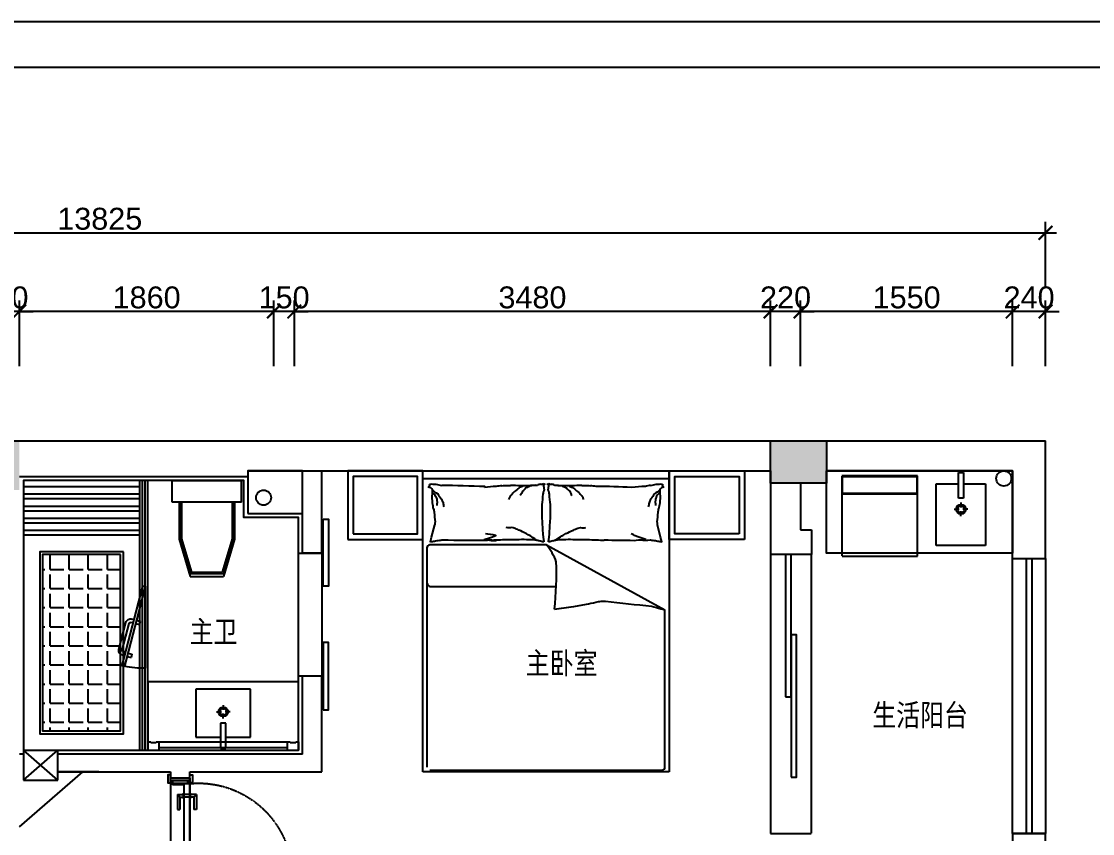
# Model space of a CAD drawing. Header units: millimetres. Extents: x 148889 to 229003, y -70503 to 111106.
# Drawn here: x 207548 to 215377, y 3238 to 9174 of the extents above; entities that cross this region are included whole.
import ezdxf
from ezdxf.lldxf.tags import DXFTag

# ---------------------------------------------------------------- set-up
doc = ezdxf.new("R2010")
doc.units = ezdxf.units.MM
doc.header["$PDMODE"] = 3
doc.linetypes.add('DASHED2', pattern=[0.375, 0.25, -0.125])
doc.linetypes.add('HIDDEN', pattern=[0.375, 0.25, -0.125])
for name, color, linetype in [('8', 8, 'Continuous'), ('C-门套', 16, 'Continuous'), ('F-地坪3(地台)', 6, 'Continuous'), ('P-原墙线', 7, 'Continuous'), ('P-固定家具2(不到顶)', 2, 'Continuous'), ('P-外部尺寸', 44, 'Continuous'), ('P-完成面', 1, 'Continuous'), ('P-文字', 3, 'Continuous'), ('P-新墙线', 4, 'Continuous'), ('P-洁具', 3, 'Continuous'), ('P-活动家具', 3, 'Continuous'), ('P-窗', 3, 'Continuous'), ('P-门', 1, 'Continuous'), ('P-门套', 1, 'Continuous'), ('大墨图框', 4, 'Continuous')]:
    doc.layers.add(name, color=color, linetype=linetype)
doc.styles.add('Arial', font='arial.ttf')
doc.styles.add('H1', font='SimSun.ttf')
tags = doc.linetypes.add('ACAD_ISO03W100', pattern=[30, 12, -18]).pattern_tags.tags
tags[6:7] = [DXFTag(74, 4), DXFTag(75, 0), DXFTag(340, '0'), DXFTag(46, 1.0), DXFTag(50, 0.0), DXFTag(44, 0.0), DXFTag(45, 0.0)]
tags[4:5] = [DXFTag(74, 4), DXFTag(75, 0), DXFTag(340, '0'), DXFTag(46, 1.0), DXFTag(50, 0.0), DXFTag(44, 0.0), DXFTag(45, 0.0)]
doc.dimstyles.new('1比80', dxfattribs={"dimscale": 80, "dimtxt": 2, "dimasz": 1.25, "dimexe": 1, "dimexo": 1, "dimgap": 0.25, "dimtad": 1, "dimdec": 0, "dimrnd": 0.005, "dimzin": 0, "dimdsep": 46, "dimtxsty": 'Arial', "dimblk": 'ARCHTICK', "dimcen": 0.125, "dimdle": 1, "dimclrd": 44, "dimclre": 44, "dimclrt": 50, "dimadec": 0, "dimazin": 0, "dimtfac": 1, "dimtdec": 0, "dimtix": 1, "dimtmove": 2, "dimatfit": 3, "dimldrblk": 'DOT', "dimfxl": 5, "dimfxlon": 1, "dimtvp": 1, "dimtolj": 1, "dimtzin": 0, "dimarcsym": 0})

# ---------------------------------------------------------------- blocks, each defined once
blk = doc.blocks.new('_ArchTick')
at = {"color": 0, "linetype": 'ByBlock', "const_width": 0.15}
blk.add_lwpolyline([(-0.5, -0.5), (0.5, 0.5)], dxfattribs=at)
blk = doc.blocks.new('*D188')
at = {"layer": 'Defpoints', "color": 0}
for p in [(213839.7, 5888.4), (216708.2, 5888.4), (213023, 2508.4)]:
    blk.add_point(p, dxfattribs=at)
at = {"layer": 'P-外部尺寸', "color": 44, "lineweight": -2}
for p, q in [((216708.2, 2428.4), (216708.2, 5968.4)), ((216308.2, 5888.4), (216788.2, 5888.4)), ((216308.2, 2508.4), (216788.2, 2508.4))]:
    blk.add_line(p, q, dxfattribs=at)
at = {"layer": 'P-外部尺寸', "color": 44, "lineweight": -2, "xscale": 100, "yscale": 100, "zscale": 100}
for p, rotation in [((216708.2, 5888.4), 90), ((216708.2, 2508.4), 270)]:
    blk.add_blockref('_ArchTick', p, dxfattribs=dict(at, rotation=rotation))
at = {"layer": 'P-外部尺寸', "color": 50, "insert": (216606.5, 4198.4), "char_height": 160, "attachment_point": 5, "rotation": 90, "style": 'Arial'}
blk.add_mtext('\\A1;3380', dxfattribs=at)
blk = doc.blocks.new('_Dot')
at = {"color": 0, "linetype": 'ByBlock', "lineweight": -2}
blk.add_line((-0.5, 0), (-1, 0), dxfattribs=at)
at = {"color": 0, "linetype": 'ByBlock', "const_width": 0.5}
blk.add_lwpolyline([(-0.25, 0, 1), (0.25, 0, 1)], format="xyb", close=True, dxfattribs=at)
blk = doc.blocks.new('*D189')
at = {"layer": 'Defpoints', "color": 0}
for p in [(213839.7, 6108.4), (216708.2, 6108.4), (213839.7, 5888.4)]:
    blk.add_point(p, dxfattribs=at)
at = {"layer": 'P-外部尺寸', "color": 44, "lineweight": -2}
for p, q in [((216708.2, 6108.4), (216708.2, 6208.4)), ((216308.2, 6108.4), (216788.2, 6108.4)), ((216708.2, 5888.4), (216708.2, 6108.4)), ((216308.2, 5888.4), (216788.2, 5888.4)), ((216708.2, 5888.4), (216708.2, 5788.4))]:
    blk.add_line(p, q, dxfattribs=at)
at = {"layer": 'P-外部尺寸', "color": 44, "lineweight": -2, "xscale": 100, "yscale": 100, "zscale": 100}
for p, rotation in [((216708.2, 6108.4), 270), ((216708.2, 5888.4), 90)]:
    blk.add_blockref('_ArchTick', p, dxfattribs=dict(at, rotation=rotation))
at = {"layer": 'P-外部尺寸', "color": 50, "insert": (216606.5, 5998.4), "char_height": 160, "attachment_point": 5, "rotation": 90, "style": 'Arial'}
blk.add_mtext('\\A1;220', dxfattribs=at)
blk = doc.blocks.new('*D191')
at = {"layer": 'Defpoints', "color": 0}
for p in [(214793, 7053.9), (215033, 5982), (214793, 5888.4)]:
    blk.add_point(p, dxfattribs=at)
at = {"layer": 'P-外部尺寸', "color": 44, "lineweight": -2}
for p, q in [((214793, 6653.9), (214793, 7133.9)), ((215033, 6653.9), (215033, 7133.9)), ((214793, 7053.9), (214693, 7053.9)), ((215033, 7053.9), (214793, 7053.9)), ((215033, 7053.9), (215133, 7053.9))]:
    blk.add_line(p, q, dxfattribs=at)
at = {"layer": 'P-外部尺寸', "color": 44, "lineweight": -2, "xscale": 100, "yscale": 100, "zscale": 100}
blk.add_blockref('_ArchTick', (214793, 7053.9), dxfattribs=at)
at = {"layer": 'P-外部尺寸', "color": 44, "lineweight": -2, "xscale": 100, "yscale": 100, "zscale": 100, "rotation": 180}
blk.add_blockref('_ArchTick', (215033, 7053.9), dxfattribs=at)
at = {"layer": 'P-外部尺寸', "color": 50, "insert": (214913, 7155.6), "char_height": 160, "attachment_point": 5, "style": 'Arial'}
blk.add_mtext('\\A1;240', dxfattribs=at)
blk = doc.blocks.new('*D192')
at = {"layer": 'Defpoints', "color": 0}
for p in [(213243, 7053.9), (214793, 5888.4), (213243, 5628.4)]:
    blk.add_point(p, dxfattribs=at)
at = {"layer": 'P-外部尺寸', "color": 44, "lineweight": -2}
for p, q in [((213243, 6653.9), (213243, 7133.9)), ((214793, 6653.9), (214793, 7133.9)), ((214873, 7053.9), (213163, 7053.9))]:
    blk.add_line(p, q, dxfattribs=at)
at = {"layer": 'P-外部尺寸', "color": 44, "lineweight": -2, "xscale": 100, "yscale": 100, "zscale": 100, "rotation": 180}
blk.add_blockref('_ArchTick', (213243, 7053.9), dxfattribs=at)
at = {"layer": 'P-外部尺寸', "color": 44, "lineweight": -2, "xscale": 100, "yscale": 100, "zscale": 100}
blk.add_blockref('_ArchTick', (214793, 7053.9), dxfattribs=at)
at = {"layer": 'P-外部尺寸', "color": 50, "insert": (214018, 7155.6), "char_height": 160, "attachment_point": 5, "style": 'Arial'}
blk.add_mtext('\\A1;1550', dxfattribs=at)
blk = doc.blocks.new('*D193')
at = {"layer": 'Defpoints', "color": 0}
for p in [(213023, 7053.9), (213023, 5583.4), (213243, 5628.4)]:
    blk.add_point(p, dxfattribs=at)
at = {"layer": 'P-外部尺寸', "color": 44, "lineweight": -2}
for p, q in [((213023, 6653.9), (213023, 7133.9)), ((213243, 6653.9), (213243, 7133.9)), ((213023, 7053.9), (212923, 7053.9)), ((213243, 7053.9), (213023, 7053.9)), ((213243, 7053.9), (213343, 7053.9))]:
    blk.add_line(p, q, dxfattribs=at)
at = {"layer": 'P-外部尺寸', "color": 44, "lineweight": -2, "xscale": 100, "yscale": 100, "zscale": 100}
blk.add_blockref('_ArchTick', (213023, 7053.9), dxfattribs=at)
at = {"layer": 'P-外部尺寸', "color": 44, "lineweight": -2, "xscale": 100, "yscale": 100, "zscale": 100, "rotation": 180}
blk.add_blockref('_ArchTick', (213243, 7053.9), dxfattribs=at)
at = {"layer": 'P-外部尺寸', "color": 50, "insert": (213133, 7155.6), "char_height": 160, "attachment_point": 5, "style": 'Arial'}
blk.add_mtext('\\A1;220', dxfattribs=at)
blk = doc.blocks.new('*D194')
at = {"layer": 'Defpoints', "color": 0}
for p in [(207293, 7053.9), (207293, 6108.4), (207533, 6108.4)]:
    blk.add_point(p, dxfattribs=at)
at = {"layer": 'P-外部尺寸', "color": 44, "lineweight": -2}
for p, q in [((207293, 6653.9), (207293, 7133.9)), ((207533, 6653.9), (207533, 7133.9)), ((207293, 7053.9), (207193, 7053.9)), ((207533, 7053.9), (207293, 7053.9)), ((207533, 7053.9), (207633, 7053.9))]:
    blk.add_line(p, q, dxfattribs=at)
at = {"layer": 'P-外部尺寸', "color": 44, "lineweight": -2, "xscale": 100, "yscale": 100, "zscale": 100}
blk.add_blockref('_ArchTick', (207293, 7053.9), dxfattribs=at)
at = {"layer": 'P-外部尺寸', "color": 44, "lineweight": -2, "xscale": 100, "yscale": 100, "zscale": 100, "rotation": 180}
blk.add_blockref('_ArchTick', (207533, 7053.9), dxfattribs=at)
at = {"layer": 'P-外部尺寸', "color": 50, "insert": (207413, 7155.6), "char_height": 160, "attachment_point": 5, "style": 'Arial'}
blk.add_mtext('\\A1;240', dxfattribs=at)
blk = doc.blocks.new('*D207')
at = {"layer": 'Defpoints', "color": 0}
for p in [(215033, 7628.7), (201208, 6653.9), (215033, 6653.9)]:
    blk.add_point(p, dxfattribs=at)
at = {"layer": 'P-外部尺寸', "color": 44, "lineweight": -2}
for p, q in [((201208, 7228.7), (201208, 7708.7)), ((215033, 7228.7), (215033, 7708.7)), ((201128, 7628.7), (215113, 7628.7))]:
    blk.add_line(p, q, dxfattribs=at)
at = {"layer": 'P-外部尺寸', "color": 44, "lineweight": -2, "xscale": 100, "yscale": 100, "zscale": 100, "rotation": 180}
blk.add_blockref('_ArchTick', (201208, 7628.7), dxfattribs=at)
at = {"layer": 'P-外部尺寸', "color": 44, "lineweight": -2, "xscale": 100, "yscale": 100, "zscale": 100}
blk.add_blockref('_ArchTick', (215033, 7628.7), dxfattribs=at)
at = {"layer": 'P-外部尺寸', "color": 50, "insert": (208120.5, 7730.5), "char_height": 160, "attachment_point": 5, "style": 'Arial'}
blk.add_mtext('\\A1;13825', dxfattribs=at)
blk = doc.blocks.new('*D208')
at = {"layer": 'Defpoints', "color": 0}
for p in [(209543, 7053.9), (209543, 5888.4), (213023, 5583.4)]:
    blk.add_point(p, dxfattribs=at)
at = {"layer": 'P-外部尺寸', "color": 44, "lineweight": -2}
for p, q in [((209543, 6653.9), (209543, 7133.9)), ((213023, 6653.9), (213023, 7133.9)), ((213103, 7053.9), (209463, 7053.9))]:
    blk.add_line(p, q, dxfattribs=at)
at = {"layer": 'P-外部尺寸', "color": 44, "lineweight": -2, "xscale": 100, "yscale": 100, "zscale": 100, "rotation": 180}
blk.add_blockref('_ArchTick', (209543, 7053.9), dxfattribs=at)
at = {"layer": 'P-外部尺寸', "color": 44, "lineweight": -2, "xscale": 100, "yscale": 100, "zscale": 100}
blk.add_blockref('_ArchTick', (213023, 7053.9), dxfattribs=at)
at = {"layer": 'P-外部尺寸', "color": 50, "insert": (211283, 7155.7), "char_height": 160, "attachment_point": 5, "style": 'Arial'}
blk.add_mtext('\\A1;3480', dxfattribs=at)
blk = doc.blocks.new('*D209')
at = {"layer": 'Defpoints', "color": 0}
for p in [(209393, 7053.9), (209543, 5888.4), (209393, 5848.4)]:
    blk.add_point(p, dxfattribs=at)
at = {"layer": 'P-外部尺寸', "color": 44, "lineweight": -2}
for p, q in [((209393, 6653.9), (209393, 7133.9)), ((209543, 6653.9), (209543, 7133.9)), ((209393, 7053.9), (209293, 7053.9)), ((209543, 7053.9), (209393, 7053.9)), ((209543, 7053.9), (209643, 7053.9))]:
    blk.add_line(p, q, dxfattribs=at)
at = {"layer": 'P-外部尺寸', "color": 44, "lineweight": -2, "xscale": 100, "yscale": 100, "zscale": 100}
blk.add_blockref('_ArchTick', (209393, 7053.9), dxfattribs=at)
at = {"layer": 'P-外部尺寸', "color": 44, "lineweight": -2, "xscale": 100, "yscale": 100, "zscale": 100, "rotation": 180}
blk.add_blockref('_ArchTick', (209543, 7053.9), dxfattribs=at)
at = {"layer": 'P-外部尺寸', "color": 50, "insert": (209468, 7155.6), "char_height": 160, "attachment_point": 5, "style": 'Arial'}
blk.add_mtext('\\A1;150', dxfattribs=at)
blk = doc.blocks.new('*D210')
at = {"layer": 'Defpoints', "color": 0}
for p in [(207533, 7053.9), (207533, 6108.4), (209393, 5848.4)]:
    blk.add_point(p, dxfattribs=at)
at = {"layer": 'P-外部尺寸', "color": 44, "lineweight": -2}
for p, q in [((207533, 6653.9), (207533, 7133.9)), ((209393, 6653.9), (209393, 7133.9)), ((209473, 7053.9), (207453, 7053.9))]:
    blk.add_line(p, q, dxfattribs=at)
at = {"layer": 'P-外部尺寸', "color": 44, "lineweight": -2, "xscale": 100, "yscale": 100, "zscale": 100, "rotation": 180}
blk.add_blockref('_ArchTick', (207533, 7053.9), dxfattribs=at)
at = {"layer": 'P-外部尺寸', "color": 44, "lineweight": -2, "xscale": 100, "yscale": 100, "zscale": 100}
blk.add_blockref('_ArchTick', (209393, 7053.9), dxfattribs=at)
at = {"layer": 'P-外部尺寸', "color": 50, "insert": (208463, 7155.6), "char_height": 160, "attachment_point": 5, "style": 'Arial'}
blk.add_mtext('\\A1;1860', dxfattribs=at)
blk = doc.blocks.new('A$C224B1EEF')
at = {"color": 252}
for p, q in [((59.8, 427.4), (134.4, 679.4)), ((68.5, 426.1), (140.9, 670.6)), ((373, 679.4), (134.4, 679.4)), ((366.5, 670.6), (140.9, 670.6)), ((438.8, 426.1), (366.5, 670.6)), ((447.5, 427.4), (373, 679.4)), ((59.8, 160), (59.8, 427.4)), ((68.5, 160), (68.5, 426.1)), ((438.8, 160), (438.8, 426.1)), ((447.5, 160), (447.5, 427.4))]:
    blk.add_line(p, q, dxfattribs=at)
at = {"layer": '8'}
for p, q in [((0, 160), (507.4, 160)), ((0, 160), (0, 1)), ((0, 160), (0, 1)), ((507.4, 160), (507.4, 1)), ((507.4, 160), (507.4, 1)), ((507.4, 1), (0, 1))]:
    blk.add_line(p, q, dxfattribs=at)
at = {"layer": 'P-固定家具2(不到顶)', "color": 3}
for p, q in [((51.1, 428.7), (131.7, 701.1)), ((375.6, 701.1), (131.7, 701.1)), ((456.2, 428.7), (375.6, 701.1)), ((51.1, 160), (51.1, 428.7)), ((456.2, 160), (456.2, 428.7))]:
    blk.add_line(p, q, dxfattribs=at)
blk = doc.blocks.new('A$C3EAE0F3F')
at = {"layer": 'P-门', "color": 252}
for p, q in [((73.6, 70, 0), (73.6, 100, 0)), ((98.6, 100, 0), (73.6, 100, 0)), ((98.6, 70, 0), (98.6, 100, 0)), ((322, 70, 0), (322, 100, 0)), ((322, 100, 0), (347, 100, 0)), ((347, 70, 0), (347, 100, 0)), ((73.6, 50, 0), (73.6, 35, 0)), ((98.6, 50, 0), (98.6, 35, 0)), ((108.6, 25, 0), (312, 25, 0)), ((322, 50, 0), (322, 35, 0)), ((347, 50, 0), (347, 35, 0)), ((108.6, 0, 0), (312, 0, 0))]:
    blk.add_line(p, q, dxfattribs=at)
at = {"layer": 'P-门'}
for p, q in [((600.5, 70, 0), (0, 70, 0)), ((0, 50), (0, 70, 0)), ((600.5, 50), (0, 50)), ((600.5, 70, 0), (600.5, 50))]:
    blk.add_line(p, q, dxfattribs=at)
at = {"layer": 'P-门', "color": 252}
for centre, radius, start, end in [((510.7, 60), 510.8, 163.76776, 181.11943), ((108.6, 35, 0), 35, 180, 270), ((108.6, 35, 0), 10, 180, 270), ((312, 35, 0), 10, 270, 0), ((312, 35, 0), 35, 270, 0)]:
    blk.add_arc(centre, radius, start, end, dxfattribs=at)
blk = doc.blocks.new('A$C1CB7397D')
at = {"layer": 'P-洁具', "color": 252}
for p, q in [((750, 445), (350, 445)), ((350, 445), (350, 95)), ((750, 95), (750, 445)), ((550, 329.5), (550, 293.1)), ((500.5, 280), (536.9, 280)), ((550, 230.5), (550, 266.9)), ((599.5, 280), (563.1, 280)), ((531, 197.7), (531, 11.6)), ((568, 197.7), (531, 197.7)), ((568, 11.6), (568, 197.7)), ((350, 95), (531, 95)), ((568, 95), (750, 95)), ((0, 0), (0, 60)), ((0, 60), (20, 60)), ((20, 60), (20, 55)), ((20, 55), (60, 55)), ((60, 55), (60, 60)), ((60, 60), (80, 60)), ((80, 60), (80, 0)), ((80, 60), (1020, 60)), ((80, 20), (1020, 20)), ((531, 11.6), (568, 11.6)), ((1020, 0), (1020, 60)), ((1020, 60), (1040, 60)), ((1040, 60), (1040, 55)), ((1040, 55), (1080, 55)), ((1080, 55), (1080, 60)), ((1080, 60), (1100, 60)), ((1100, 60), (1100, 0))]:
    blk.add_line(p, q, dxfattribs=at)
at = {"layer": 'P-洁具', "color": 2}
blk.add_lwpolyline([(1100, 500), (0, 500), (0, 0), (1100, 0)], close=True, dxfattribs=at)
at = {"layer": 'P-洁具', "color": 252}
for radius in [35, 25]:
    blk.add_circle((550, 280), radius, dxfattribs=at)
blk = doc.blocks.new('A$C02DF28BF')
at = {"layer": 'P-活动家具'}
for p, q in [((0, 2350), (2200, 2350)), ((0, 550), (0, 2350)), ((2144, 2350), (2144, 550)), ((2200, 2350), (2200, 550)), ((2200, 550), (0, 550))]:
    blk.add_line(p, q, dxfattribs=at)
at = {"layer": 'P-活动家具', "color": 252}
for p, q in [((13.5, 2299.1), (13.5, 603.8)), ((1637.2, 2321.3), (35.7, 2321.3)), ((1356.5, 2299.1), (1356.5, 1377.5)), ((1659.4, 1446.1), (1659.4, 2299.1)), ((1681.9, 2295.1), (1715.2, 2286.7)), ((1715.2, 2286.7), (1807, 2263.8)), ((1659.4, 1446.1), (1184.5, 581.6)), ((1715.2, 613.3), (1807, 636.2)), ((35.7, 581.6), (1184.5, 581.6)), ((2144, 550), (1668.9, 550)), ((1681.9, 604.9), (1715.2, 613.3))]:
    blk.add_line(p, q, dxfattribs=at)
at = {"layer": 'P-活动家具'}
for points in [[(1700, 2900), (1700, 2350), (2200, 2350), (2200, 2900)], [(1700, 0), (1700, 550), (2200, 550), (2200, 0)]]:
    blk.add_lwpolyline(points, close=True, dxfattribs=at)
at = {"layer": 'P-活动家具', "color": 252}
for points in [[(1740, 2860), (1740, 2390), (2160, 2390), (2160, 2860)], [(1740, 40), (1740, 510), (2160, 510), (2160, 40)]]:
    blk.add_lwpolyline(points, close=True, dxfattribs=at)
for points in [[(2061.4, 2280.7, 0.077379), (2033.2, 2242, 0.077379), (1994.6, 2213.7, 0.047525), (1967.3, 2202.7, 0.047525), (1938.3, 2197)], [(2043.5, 2282.3, 0.05369), (2029.1, 2266.5, 0.070312), (2015.5, 2257.5, 0.015448), (2006, 2253.4, 0.013244), (1994.6, 2249.2, 0.082127), (1974.5, 2245.9, 0.064164), (1948.7, 2249.2)], [(1698.1, 1902.3, -0.009729), (1708.2, 1871.9, -0.009729), (1719.4, 1842, -0.007971), (1729.4, 1817.9, -0.002711), (1740.2, 1894)], [(1696.4, 1521.7, -0.016108), (1725.6, 1565, -0.024599), (1742.3, 1594.8, -0.009477), (1768.2, 1649.2, -0.015937), (1781.9, 1682.4, -0.072521), (1785.9, 1700.5, -0.033339), (1786.1, 1740.8)], [(2090.5, 1617, -0.027842), (2078.7, 1643.4, -0.048685), (2069.7, 1657.4, -0.023666), (2042.6, 1688.4, -0.031223), (2019.6, 1709.5, -0.046801), (2011.1, 1715.2, -0.023191), (1992.5, 1724.1)], [(2096.8, 1525.9, -0.088153), (2092.9, 1564.3, -0.088153), (2075.9, 1598.9, -0.077547), (2051.9, 1623, -0.077547), (2021.7, 1638.6)], [(1189.2, 1389.2, -0.007297), (1209, 1248.1, -0.009508), (1229, 1140.6, -0.006616), (1245, 1068.3, 0.023828), (1248.7, 1048.1, 0.052541), (1248.2, 1016.3, 0.004914), (1212.6, 680.1, 0.013133), (1203.1, 642.9, 0.007859), (1184.5, 581.6)], [(1696.4, 1378.3, 0.016108), (1725.6, 1335, 0.024599), (1742.3, 1305.2, 0.009477), (1768.2, 1250.8, 0.015937), (1781.9, 1217.6, 0.072521), (1785.9, 1199.5, 0.033339), (1786.1, 1159.2)], [(2096.8, 1374.1, 0.088153), (2092.9, 1335.7, 0.088153), (2075.9, 1301.1, 0.077547), (2051.9, 1277, 0.077547), (2021.7, 1261.4)], [(2090.5, 1283, 0.027842), (2078.7, 1256.6, 0.048685), (2069.7, 1242.6, 0.023666), (2042.6, 1211.6, 0.031223), (2019.6, 1190.5, 0.046801), (2011.1, 1184.8, 0.023191), (1992.5, 1175.9)], [(1698.1, 720, 0.009729), (1708.2, 750.3, 0.009729), (1719.4, 780.2, 0.007971), (1729.4, 804.3, 0.007971), (1740.2, 828.2)], [(2061.4, 619.3, -0.077379), (2033.2, 658, -0.077379), (1994.6, 686.3, -0.047525), (1967.3, 697.3, -0.047525), (1938.3, 703)], [(2043.5, 617.7, -0.05369), (2029.1, 633.5, -0.070312), (2015.5, 642.5, -0.015448), (2006, 646.6, -0.013244), (1994.6, 650.8, -0.082127), (1974.5, 654.1, -0.064164), (1948.7, 650.8)]]:
    blk.add_lwpolyline(points, format="xyb", dxfattribs=at)
for centre, radius, start, end in [((1378.6, 2296.7), 22.2, 90, 180), ((1637.2, 2299.1), 22.2, 360, 90), ((1680.8, 2295), 1.02, 255.95506, 4.08294), ((1383.9, 2244.5), 300.8, 4.08294, 9.4841), ((1971.1, 1923.6), 352.4, 98.00505, 102.19838), ((1757.1, 3238.6), 980, 279.68436, 282.19838), ((1964.2, 2507.3), 226.6, 270, 279.68436), ((2061.7, 2827.1), 546.5, 263.76763, 270), ((2044.3, 2314.4), 38, 296.58052, 355.59979), ((2096.5, 2314.4), 14.6, 191.27238, 296.58052), ((2203.5, 2301.3), 100.4, 180, 191.27238), ((2282.1, 2255.4), 179, 171.5628, 180), ((1440.4, 2189.6), 255.2, 9.4841, 17.38641), ((1824.3, 2246.6), 133, 186.43405, 197.38641), ((8456, 1996), 6762, 178.21298, 180.99618), ((1810.5, 2188.6), 75.2, 75.9548, 92.66488), ((1930.7, 1536.8), 732, 92.66488, 98.00505), ((-15986.4, 2500.5), 18082.7, 358.0898, 359.08966), ((2429, 2163.6), 338.6, 164.25602, 171.5628), ((2083.1, 1900.4), 4.11, 213.62062, 319.83043), ((1561.1, 1815.3), 525.1, 0.00391, 9.07304), ((1439.8, 1866.1), 255.6, 348.44144, 2.74906), ((3153.5, 1742.4), 1465.1, 175.23375, 177.16236), ((2961, 1923.8), 1268.9, 182.69346, 184.76579), ((3189.4, 1858.3), 1493.5, 181.53552, 184.12818), ((1507.4, 1711.3), 588.1, 6.08669, 10.18988), ((8053.6, 1719.1), 6353.9, 179.71345, 180.97038), ((2261.3, 1781.2), 169.3, 182.53858, 190.18988), ((2415.5, 1724.3), 321.9, 175.19815, 182.53858), ((1123.7, 1719.8), 970.2, 355.19815, 359.42426), ((2991.5, 1530.8), 1293.3, 176.42603, 179.71345), ((431.2, 1583.3), 1660.3, 359.42426, 1.90789), ((1183.2, 1483), 912, 1.90789, 5.25919), ((1608.2, 1523.3), 85.3, 332.71588, 343.77885), ((1739.1, 1488.2), 50.3, 152.71588, 167.13096), ((1856.1, 1501.2), 162.1, 167.13096, 176.42603), ((2043.2, 1482.8), 59.9, 5.25919, 30.65125), ((2134.8, 1485.9), 32.1, 175.69746, 210.65125), ((1393.5, 1767), 416.7, 290.14884, 309.64454), ((1587.5, 1496.2), 97.2, 343.77885, 352.8796), ((1680.4, 1467.7), 1.47, 352.8796, 73.30223), ((1680.4, 1432.3), 1.47, 286.69776, 7.12039), ((1587.5, 1403.8), 97.2, 7.12039, 16.22115), ((1685.6, 1446.3), 21.5, 73.30223, 99.99836), ((1685.6, 1453.7), 21.5, 260.00164, 286.69776), ((1608.2, 1376.7), 85.3, 16.22115, 27.28412), ((1669.9, 1823.1), 356.9, 273.50486, 279.99836), ((1669.9, 1076.9), 356.9, 80.00164, 86.49514), ((924.5, 16600.7), 15150.6, 273.05496, 273.50486), ((924.5, -13700.7), 15150.6, 86.49514, 86.94504), ((1807.4, 2994.8), 1516.9, 271.63309, 273.05496), ((1807.4, -94.8), 1516.9, 86.94504, 88.36691), ((1932.6, 2232.8), 754.1, 266.63125, 271.63309), ((1932.6, 667.2), 754.1, 88.36691, 93.36875), ((2089.7, 2484.4), 1014.5, 262.3191, 266.63125), ((2089.7, 415.6), 1014.5, 93.36875, 97.6809), ((2076.3, 1687.1), 220.4, 257.89054, 262.3191), ((2076.3, 1212.9), 220.4, 97.6809, 102.10946), ((2008.2, 1198.1), 273.4, 77.89054, 81.86652), ((2008.2, 1701.9), 273.4, 278.13348, 282.10946), ((2078.8, 1431.5), 36.4, 81.86652, 111.42098), ((2078.8, 1468.5), 36.4, 248.57901, 278.13348), ((2090.5, 1483.6), 17.3, 248.0096, 291.42098), ((2090.5, 1416.4), 17.3, 68.57901, 111.9904), ((2043.2, 1417.2), 59.9, 329.34874, 354.74081), ((2101.4, 1466.5), 4.75, 168.10694, 248.0096), ((2101.4, 1433.5), 4.75, 111.9904, 191.89306), ((2100.5, 1459.7), 2.58, 348.10694, 109.56397), ((2100.5, 1440.3), 2.58, 250.43603, 11.89306), ((2134.8, 1414.1), 32.1, 149.34874, 184.30254), ((2106.6, 1457.7), 3.8, 109.56397, 158.2117), ((2106.6, 1442.3), 3.8, 201.7883, 250.43603), ((2133.1, 1459.2), 27.9, 158.2117, 175.69746), ((2133.1, 1440.8), 27.9, 184.30254, 201.7883), ((1459.3, 3874.7), 2500.1, 263.79846, 271.78212), ((1739.1, 1411.8), 50.3, 192.86904, 207.28412), ((1856.1, 1398.8), 162.1, 183.57397, 192.86904), ((2991.5, 1369.2), 1293.3, 180.28654, 183.57397), ((431.2, 1316.7), 1660.3, 358.09211, 0.57574), ((1183.2, 1417), 912, 354.74081, 358.09211), ((8053.6, 1180.9), 6353.9, 179.02962, 180.28654), ((1123.7, 1180.2), 970.2, 0.57574, 4.80184), ((2415.5, 1175.7), 321.9, 177.46141, 184.80184), ((3189.4, 1041.7), 1493.5, 175.87182, 178.46447), ((1507.4, 1188.7), 588.1, 349.81012, 353.9133), ((2261.3, 1118.8), 169.3, 169.81012, 177.46141), ((-26799.4, 1344.5), 28494.7, 358.91987, 359.35718), ((3648.5, 950.7), 1956.4, 176.16258, 177.83156), ((-3080.3, 1084.5), 5166.5, 357.11007, 0.00079), ((1439.8, 756.1), 255.6, 357.25093, 11.55856), ((1327.7, 724.4), 758.5, 360, 7.54685), ((1856.2, 725.7), 162.1, 173.56594, 191.55856), ((1827.2, 651.4), 269.2, 7.54685, 15.74398), ((1383.9, 655.5), 300.8, 350.51589, 355.91706), ((1440.4, 710.4), 255.2, 342.61359, 350.51589), ((1824.3, 653.4), 133, 162.61359, 173.56594), ((1810.5, 711.4), 75.2, 267.33512, 284.04519), ((1930.7, 1363.2), 732, 261.99495, 267.33512), ((1971.1, 976.4), 352.4, 257.80162, 261.99495), ((1757.1, -338.6), 980, 77.80162, 80.31563), ((2429, 736.4), 338.6, 188.43719, 195.74398), ((2282.1, 644.6), 179, 180, 188.43719), ((35.7, 603.8), 22.2, 180, 270), ((1680.8, 605), 1.02, 355.91706, 104.04494), ((1964.2, 392.7), 226.6, 80.31563, 90), ((2061.7, 72.9), 546.5, 90, 96.23236), ((2044.3, 585.6), 38, 4.40021, 63.41948), ((2096.5, 585.6), 14.6, 63.41948, 168.72762), ((2203.5, 598.7), 100.4, 168.72762, 180)]:
    blk.add_arc(centre, radius, start, end, dxfattribs=at)
blk = doc.blocks.new('A$C404574AA')
at = {"layer": 'P-门'}
for p, q in [((650.6, 803, 233.2), (650.6, 784, 233.2)), ((760.1, 803, 233.2), (650.6, 803, 233.2)), ((741.1, 784, 233.2), (650.6, 784, 233.2)), ((741.1, 784, 233.2), (760.1, 803, 233.2)), ((741.1, 784, 233.2), (741.1, 758, 233.2)), ((760.1, 803, 233.2), (760.1, 758, 233.2)), ((90, 753, 233.2), (840, 753, 233.2)), ((90, 713, 233.2), (90, 753, 233.2)), ((90, 713, 233.2), (840, 713, 233.2)), ((730.6, 758, 233.2), (730.6, 753, 233.2)), ((730.6, 758, 233.2), (770.6, 758, 233.2)), ((730.6, 708, 233.2), (730.6, 713, 233.2)), ((730.6, 708, 233.2), (770.6, 708, 233.2)), ((740.8, 753, 233.2), (740.8, 713, 233.2)), ((741.1, 682, 233.2), (741.1, 708, 233.2)), ((760.1, 663, 233.2), (760.1, 708, 233.2)), ((760.3, 753, 233.2), (760.3, 713, 233.2)), ((770.6, 758, 233.2), (770.6, 753, 233.2)), ((770.6, 708, 233.2), (770.6, 713, 233.2)), ((840, 713, 233.2), (840, 753, 233.2)), ((741.1, 682, 233.2), (650.6, 682, 233.2)), ((650.6, 663, 233.2), (650.6, 682, 233.2)), ((760.1, 663, 233.2), (650.6, 663, 233.2)), ((741.1, 682, 233.2), (760.1, 663, 233.2))]:
    blk.add_line(p, q, dxfattribs=at)
at = {"layer": 'P-门', "color": 252, "linetype": 'ACAD_ISO03W100', "ltscale": 0.001}
for p, q in [((50, 753, 233.2), (50, 3, 233.2)), ((50, 753, 233.2), (90, 753, 233.2)), ((90, 753, 233.2), (90, 3, 233.2)), ((90, 3, 233.2), (90, 743, 233.2)), ((0, 82.9, 233.2), (0, 192.4, 233.2)), ((0, 192.4, 233.2), (19, 192.4, 233.2)), ((19, 101.9, 233.2), (19, 192.4, 233.2)), ((140, 192.4, 233.2), (121, 192.4, 233.2)), ((121, 101.9, 233.2), (121, 192.4, 233.2)), ((140, 82.9, 233.2), (140, 192.4, 233.2)), ((19, 101.9, 233.2), (0, 82.9, 233.2)), ((0, 82.9, 233.2), (45, 82.9, 233.2)), ((19, 101.9, 233.2), (45, 101.9, 233.2)), ((45, 112.4, 233.2), (45, 72.4, 233.2)), ((45, 112.4, 233.2), (50, 112.4, 233.2)), ((90, 102.2, 233.2), (50, 102.2, 233.2)), ((90, 82.7, 233.2), (50, 82.7, 233.2)), ((95, 112.4, 233.2), (90, 112.4, 233.2)), ((95, 112.4, 233.2), (95, 72.4, 233.2)), ((121, 101.9, 233.2), (95, 101.9, 233.2)), ((140, 82.9, 233.2), (95, 82.9, 233.2)), ((121, 101.9, 233.2), (140, 82.9, 233.2)), ((45, 72.4, 233.2), (50, 72.4, 233.2)), ((50, 3, 233.2), (90, 3, 233.2)), ((95, 72.4, 233.2), (90, 72.4, 233.2))]:
    blk.add_line(p, q, dxfattribs=at)
at = {"layer": 'P-门', "color": 252}
for p, q in [((100, 713, 233.2), (100, 753, 233.2)), ((100, 747, 233.2), (740.8, 747, 233.2)), ((100, 719, 233.2), (740.8, 719, 233.2)), ((760.3, 747, 233.2), (832, 747, 233.2)), ((760.3, 719, 233.2), (832, 719, 233.2)), ((832, 713, 233.2), (832, 753, 233.2))]:
    blk.add_line(p, q, dxfattribs=at)
at = {"layer": 'P-门', "color": 252, "linetype": 'DASHED2'}
blk.add_arc((154.7, 685.8, 233.2), 685.8, 264.58541, 2.27588, dxfattribs=at)
blk = doc.blocks.new('A$C2BA7324C')
at = {"layer": 'P-活动家具', "color": 8, "linetype": 'DASHED2'}
for p, q in [((0, 585.9), (552.5, 585.9)), ((5, 580.9), (547.5, 580.9)), ((5, 460.4), (5, 580.9)), ((547.5, 580.9), (547.5, 460.4)), ((552.5, 0), (552.5, 585.9)), ((0, 455.3), (552.5, 455.3)), ((5, 460.4), (547.5, 460.4))]:
    blk.add_line(p, q, dxfattribs=at)
blk.add_lwpolyline([(0, 585.9), (0, 0), (552.5, 0), (552.5, 585.9)], close=True, dxfattribs=at)
blk = doc.blocks.new('sfbhsrdfbh')
at = {"layer": '大墨图框', "color": 4, "linetype": 'ByBlock', "ltscale": 100}
for points in [[(56.17, 280.38), (476.17, 280.38), (476.17, -16.59), (56.17, -16.59)], [(438.91, 274.48), (68.08, 274.48), (68.08, -8.51), (438.91, -8.51)]]:
    blk.add_lwpolyline(points, close=True, dxfattribs=at)

msp = doc.modelspace()

# ---------------------------------------------------------------- hatches: boundary and pattern name
at = {"layer": 'F-地坪3(地台)'}
h = msp.add_hatch(dxfattribs=at)
h.set_pattern_fill('ANGLE', color=252, scale=20, style=0)
h.set_pattern_definition([(0, (-1652.96, 0), (0, 139.7), [101.6, -38.1]), (90, (-1652.96, 0), (-139.7, 9e-15), [101.6, -38.1])])
h.paths.add_polyline_path([(207703, 3988.4), (208273, 3988.4), (208273, 5278.4), (207703, 5278.4)])
at = {"layer": 'P-原墙线'}
h = msp.add_hatch(color=8, dxfattribs=at)
h.dxf.hatch_style = 1
h.paths.add_polyline_path([(213023, 6108.4), (213023, 5798.4), (213433, 5798.4), (213433, 6108.4)])
h.paths.add_polyline_path([(213323, 2638.4), (213023, 2638.4), (213023, 2138.4), (213323, 2138.4)])
h.paths.add_polyline_path([(213423, -1236.6), (213023, -1236.6), (213023, -1586.6), (213423, -1586.6)])
h.paths.add_polyline_path([(214593, -1586.6), (215243, -1586.6), (215243, -1236.6), (214593, -1236.6)])
h.paths.add_polyline_path([(208403, -3316.6), (208403, -3736.6), (208778, -3736.6), (208778, -3316.6)])
h.paths.add_polyline_path([(210848, -4886.6), (211123, -4886.6), (211123, -4556.6), (210848, -4556.6)])
h.paths.add_polyline_path([(214593, -4646.6), (214593, -4886.6), (215243, -4886.6), (215243, -4646.6)])
h.paths.add_polyline_path([(203228, -3196.6), (202748, -3196.6), (202748, -3586.6), (203228, -3586.6)])
h.paths.add_polyline_path([(201778, -1116.6), (201778, -866.6), (201208, -866.6), (201208, -1116.6)])
h.paths.add_polyline_path([(201208, 2148.4), (201208, 1788.4), (201638, 1788.4), (201638, 2148.4)])
h.paths.add_polyline_path([(205528, 1878.4), (205528, 2198.4), (205108, 2198.4), (205108, 1878.4)])
h.paths.add_polyline_path([(208313, 1878.4), (208638, 1878.4), (208638, 2508.4), (208313, 2508.4)])
h.paths.add_polyline_path([(207533, 6108.4), (207293, 6108.4), (207293, 5748.4), (207533, 5748.4)])
h.paths.add_polyline_path([(205538, 4888.4), (205538, 5128.4), (205118, 5128.4), (205118, 4888.4)])
h.paths.add_polyline_path([(203238, 5128.4), (202808, 5128.4), (202808, 4888.4), (203238, 4888.4)])

# ---------------------------------------------------------------- linework, layer by layer
at = {"layer": 'C-门套', "linetype": 'HIDDEN'}
for points in [[(209573, 5288.4), (209743, 5288.4), (209743, 4388.4), (209573, 4388.4)], [(213023, 3238.4), (213323, 3238.4), (213323, 5278.4), (213023, 5278.4)]]:
    msp.add_lwpolyline(points, close=True, dxfattribs=at)
at = {"layer": 'C-门套', "linetype": 'HIDDEN', "elevation": 116.6}
msp.add_lwpolyline([(208638, 3603.4), (208638, 2853.4), (208778, 2853.4), (208778, 3603.4)], close=True, dxfattribs=at)
at = {"layer": 'F-地坪3(地台)'}
for p, q in [((208413, 3848.4), (208413, 5818.4)), ((208473, 3848.4), (208473, 5818.4))]:
    msp.add_line(p, q, dxfattribs=at)
at = {"layer": 'F-地坪3(地台)', "color": 252}
for p, q in [((208413, 5772.9), (207563, 5772.9)), ((208413, 5718.2), (207563, 5718.2)), ((208413, 5684.3), (207563, 5684.3)), ((208413, 5629.6), (207563, 5629.6)), ((208413, 5595.7), (207563, 5595.7)), ((208413, 5540.9), (207563, 5540.9)), ((208413, 5507), (207563, 5507)), ((208413, 5452.3), (207563, 5452.3)), ((208413, 5418.4), (207563, 5418.4))]:
    msp.add_line(p, q, dxfattribs=at)
for points in [[(208293, 5298.4), (207683, 5298.4), (207683, 3968.4), (208293, 3968.4)], [(208273, 5278.4), (207703, 5278.4), (207703, 3988.4), (208273, 3988.4)]]:
    msp.add_lwpolyline(points, close=True, dxfattribs=at)
at = {"layer": 'P-原墙线'}
for p, q in [((207293, 6108.4), (215033, 6108.4)), ((215033, 5248.4), (215033, 6108.4)), ((209203, 5888.4), (213023, 5888.4)), ((213023, 5888.4), (213023, 5278.4)), ((214793, 5888.4), (213433, 5888.4)), ((213433, 5888.4), (213433, 5798.4)), ((214793, 5248.4), (214793, 5888.4)), ((207533, 5848.4), (209203, 5848.4)), ((213433, 5798.4), (213243, 5798.4)), ((213243, 5798.4), (213243, 5458.4)), ((213243, 5458.4), (213323, 5458.4)), ((213323, 5458.4), (213323, 5278.4)), ((213323, 5278.4), (213023, 5278.4)), ((214793, 5248.4), (215033, 5248.4)), ((214793, 3238.4), (215033, 3238.4)), ((214793, 3238.4), (214793, 1988.4)), ((215033, 1988.4), (215033, 3238.4))]:
    msp.add_line(p, q, dxfattribs=at)
msp.add_lwpolyline([(213433, 5798.4), (213023, 5798.4), (213023, 6108.4), (213433, 6108.4)], close=True, dxfattribs=at)
for centre in [(214728, 5833.4), (209318, 5693.4)]:
    msp.add_circle(centre, 55, dxfattribs=at)
at = {"layer": 'P-固定家具2(不到顶)'}
for p, q in [((208433, 3848.4), (208433, 5818.4)), ((208453, 3848.4), (208453, 5818.4))]:
    msp.add_line(p, q, dxfattribs=at)
at = {"layer": 'P-固定家具2(不到顶)', "color": 8}
msp.add_lwpolyline([(208433, 4447.4), (208433, 5047.4), (208453, 5047.4), (208453, 4447.4)], close=True, dxfattribs=at)
at = {"layer": 'P-完成面'}
for p, q in [((207563, 3848.4), (207563, 3628.4)), ((207563, 3628.4), (207813, 3848.4)), ((207813, 3628.4), (207563, 3848.4)), ((207813, 3628.4), (207813, 3848.4)), ((207563, 3628.4), (207813, 3628.4))]:
    msp.add_line(p, q, dxfattribs=at)
msp.add_lwpolyline([(209573, 5288.4), (209573, 5548.4), (209173, 5548.4), (209173, 5818.4), (207563, 5818.4), (207563, 3848.4), (209573, 3848.4), (209573, 4388.4)], dxfattribs=at)
at = {"layer": 'P-新墙线'}
for p, q in [((209603, 5288.4), (209603, 5888.4)), ((209743, 5288.4), (209743, 5888.4)), ((209743, 5288.4), (209603, 5288.4)), ((209603, 3818.4), (209603, 4388.4)), ((209743, 4388.4), (209603, 4388.4)), ((209743, 3688.4), (209743, 4388.4)), ((207563, 3818.4), (207533, 3818.4)), ((209603, 3818.4), (207813, 3818.4)), ((207533, 3288.3), (207997.3, 3688.4)), ((207813, 3688.4), (208638, 3688.4)), ((208113.4, 3688.4), (207813, 3688.4)), ((208778, 3688.4), (209743, 3688.4))]:
    msp.add_line(p, q, dxfattribs=at)
msp.add_lwpolyline([(209203, 5578.4), (209603, 5578.4), (209603, 5888.4), (209203, 5888.4)], close=True, dxfattribs=at)
msp.add_lwpolyline([(208638, 3688.4), (208638, 3643.4), (208778, 3643.4), (208778, 3688.4)], dxfattribs=at)
at = {"layer": 'P-活动家具', "color": 252}
for p, q in [((214396.6, 5690.7), (214396.6, 5876.8)), ((214396.6, 5876.8), (214433.6, 5876.8)), ((214433.6, 5876.8), (214433.6, 5690.7)), ((214235.1, 5343.4), (214235.1, 5793.4)), ((214235.1, 5793.4), (214396.6, 5793.4)), ((214433.6, 5793.4), (214595.1, 5793.4)), ((214595.1, 5793.4), (214595.1, 5343.4)), ((214433.6, 5690.7), (214396.6, 5690.7)), ((214415.1, 5657.9), (214415.1, 5621.5)), ((214365.6, 5608.4), (214402, 5608.4)), ((214415.1, 5558.9), (214415.1, 5595.4)), ((214464.6, 5608.4), (214428.2, 5608.4)), ((214595.1, 5343.4), (214235.1, 5343.4))]:
    msp.add_line(p, q, dxfattribs=at)
at = {"layer": 'P-活动家具', "color": 2}
msp.add_lwpolyline([(214793, 5288.4), (213433, 5288.4), (213433, 5888.4), (214793, 5888.4)], close=True, dxfattribs=at)
at = {"layer": 'P-活动家具', "color": 252}
for radius in [35, 25]:
    msp.add_circle((214415.1, 5608.4), radius, dxfattribs=at)
at = {"layer": 'P-窗'}
for p, q in [((214893, 3238.4), (214893, 5248.4)), ((214933, 5248.4), (214933, 3238.4))]:
    msp.add_line(p, q, dxfattribs=at)
msp.add_lwpolyline([(214793, 5248.4), (215033, 5248.4), (215033, 3238.4), (214793, 3238.4)], close=True, dxfattribs=at)
at = {"layer": 'P-门'}
for points in [[(209753, 5535.6), (209793, 5535.6), (209793, 5045.6), (209753, 5045.6)], [(213133, 4238.4), (213173, 4238.4), (213173, 5278.4), (213133, 5278.4)], [(209753, 4143.7), (209793, 4143.7), (209793, 4633.7), (209753, 4633.7)], [(213173, 3650.8), (213213, 3650.8), (213213, 4690.8), (213173, 4690.8)]]:
    msp.add_lwpolyline(points, close=True, dxfattribs=at)
at = {"layer": 'P-门套'}
for p, q in [((208778, 3643.4), (208638, 3643.4)), ((208638, 3623.4), (208638, 3643.4)), ((208778, 3623.4), (208638, 3623.4)), ((208638, 3623.4), (208638, 3616.4)), ((208638, 3616.4, 116.6), (208653, 3616.4, 116.6)), ((208653, 3608.4, 116.6), (208638, 3608.4, 116.6)), ((208638, 3608.4, 116.6), (208638, 3603.4, 116.6)), ((208733, 3603.4, 116.6), (208638, 3603.4, 116.6)), ((208638, 3603.4, 116.6), (208653, 3603.4, 116.6)), ((208653, 3603.4, 116.6), (208638, 3603.4, 116.6)), ((208653, 3616.4, 116.6), (208653, 3608.4, 116.6)), ((208778, 3623.4), (208723, 3623.4)), ((208778, 3603.4, 116.6), (208733, 3603.4, 116.6)), ((208778, 3616.4, 116.6), (208763, 3616.4, 116.6)), ((208763, 3616.4, 116.6), (208763, 3608.4, 116.6)), ((208763, 3608.4, 116.6), (208778, 3608.4, 116.6)), ((208778, 3643.4), (208778, 3623.4)), ((208778, 3623.4), (208778, 3616.4)), ((208778, 3608.4, 116.6), (208778, 3603.4, 116.6))]:
    msp.add_line(p, q, dxfattribs=at)
for points in [[(208638, 3616.4), (208638, 3668.4), (208618, 3668.4), (208618, 3608.4), (208638, 3608.4)], [(208778, 3616.4), (208778, 3668.4), (208798, 3668.4), (208798, 3608.4), (208778, 3608.4)]]:
    msp.add_lwpolyline(points, dxfattribs=at)
at = {"layer": 'P-门套', "elevation": -116.6}
msp.add_lwpolyline([(208653, 3593.4), (208653, 3603.4), (208733, 3603.4), (208733, 3593.4)], close=True, dxfattribs=at)

# ---------------------------------------------------------------- block references
at = {"layer": 'P-活动家具'}
for name, p, rotation in [('A$C02DF28BF', (212833, 3688.4), 90), ('A$C224B1EEF', (209157.2, 5819.4), 180)]:
    msp.add_blockref(name, p, dxfattribs=dict(at, rotation=rotation))
at = {"layer": 'P-活动家具', "color": 252}
msp.add_blockref('A$C2BA7324C', (213545.3, 5266.7), dxfattribs=at)
at = {"layer": 'P-活动家具'}
msp.add_blockref('A$C1CB7397D', (208473, 3848.4), dxfattribs=at)
at = {"layer": 'P-门', "xscale": -1}
for name, p, rotation in [('A$C3EAE0F3F', (208233.7, 4478.7), 255.4483634231254), ('A$C404574AA', (208688, 3606.4, -116.6), 180)]:
    msp.add_blockref(name, p, dxfattribs=dict(at, rotation=rotation))
at = {"layer": '大墨图框', "xscale": 57.19999999999709, "yscale": 57.19999999999709, "zscale": 57.2}
msp.add_blockref('sfbhsrdfbh', (193723.4, -6864.1), dxfattribs=at)

# ---------------------------------------------------------------- texts
at = {"layer": 'P-文字', "style": 'H1', "width": 0.8}
for s, p in [('主卫', (208777.3, 4633.6)), ('主卧室', (211234.7, 4404.1)), ('生活阳台', (213767.4, 4024.6))]:
    msp.add_text(s, height=160, dxfattribs=at).set_placement(p)

# ---------------------------------------------------------------- dimensions: what is measured, and where the dimension line sits
at = {"layer": 'P-外部尺寸'}
for base, p1, p2, picture, middle in [((215033, 7628.7), (201208, 6653.9), (215033, 6653.9), '*D207', (208120.5, 7730.5)), ((207293, 7053.9), (207533, 6108.4), (207293, 6108.4), '*D194', (207413, 7155.6)), ((207533, 7053.9), (209393, 5848.4), (207533, 6108.4), '*D210', (208463, 7155.6)), ((209393, 7053.9), (209543, 5888.4), (209393, 5848.4), '*D209', (209468, 7155.6)), ((209543, 7053.9), (213023, 5583.4), (209543, 5888.4), '*D208', (211283, 7155.7)), ((213023, 7053.9), (213243, 5628.4), (213023, 5583.4), '*D193', (213133, 7155.6)), ((213243, 7053.9), (214793, 5888.4), (213243, 5628.4), '*D192', (214018, 7155.6)), ((214793, 7053.9), (215033, 5982), (214793, 5888.4), '*D191', (214913, 7155.6))]:
    dim = msp.add_linear_dim(base=base, p1=p1, p2=p2, dimstyle='1比80', dxfattribs=at)
    dim.commit()
    dim.dimension.update_dxf_attribs({"geometry": picture, "text_midpoint": middle})
for base, p1, p2, picture, middle in [((216708.2, 6108.4), (213839.7, 5888.4), (213839.7, 6108.4), '*D189', (216606.5, 5998.4)), ((216708.2, 5888.4), (213023, 2508.4), (213839.7, 5888.4), '*D188', (216606.5, 4198.4))]:
    dim = msp.add_linear_dim(base=base, p1=p1, p2=p2, angle=90, dimstyle='1比80', dxfattribs=at)
    dim.commit()
    dim.dimension.update_dxf_attribs({"geometry": picture, "text_midpoint": middle})

doc.saveas('drawing.dxf')
